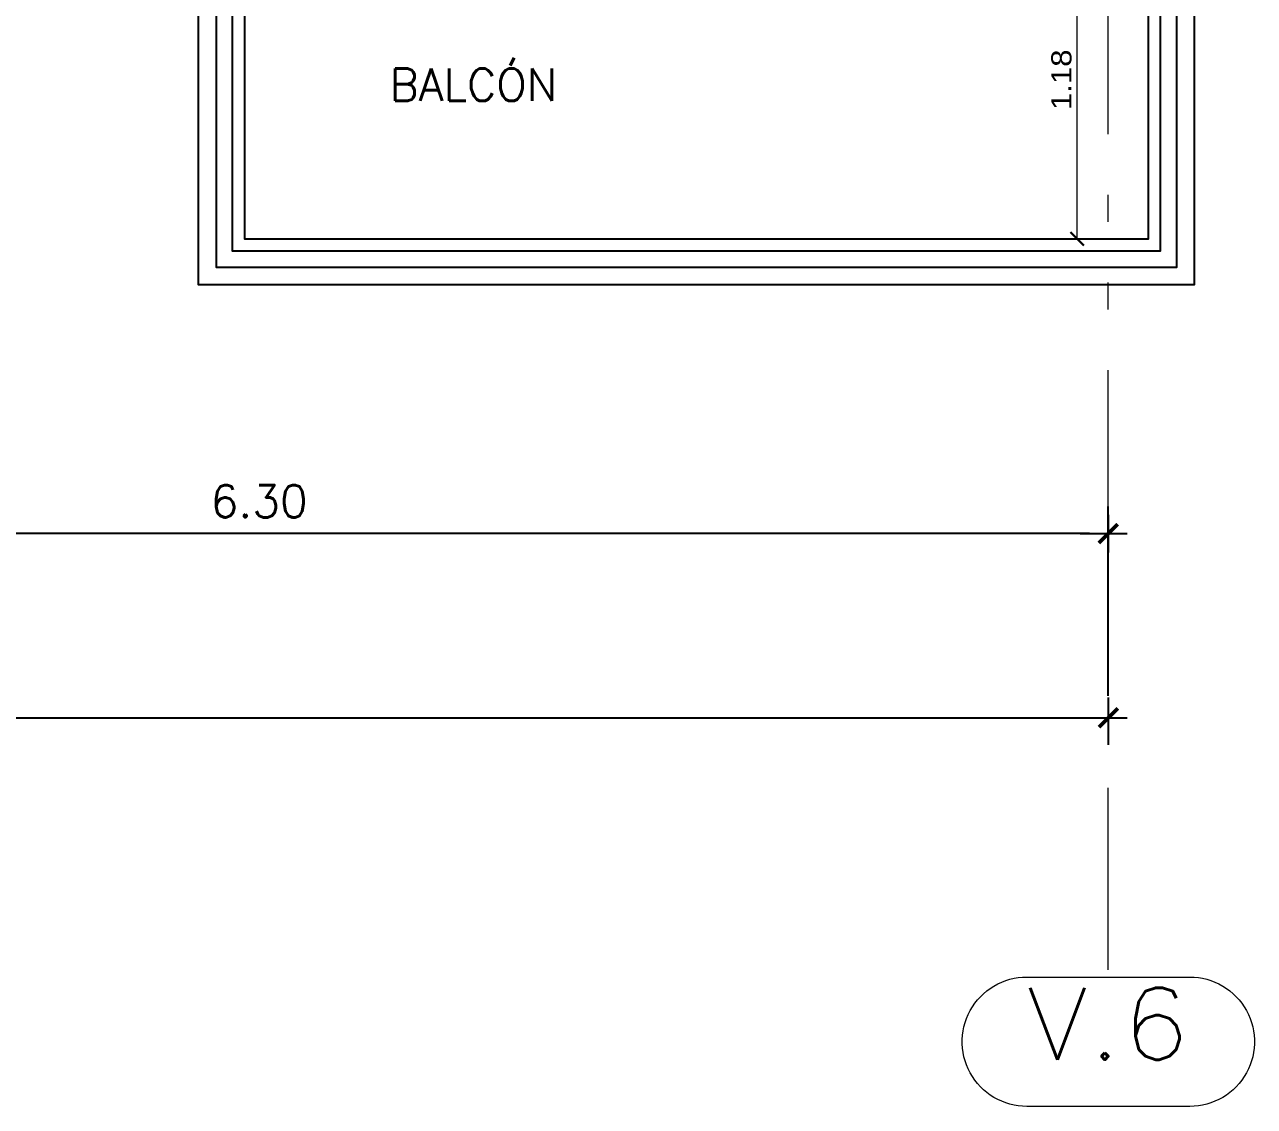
# Model space of a CAD drawing. Header units: metres. Extents: x 219 to 707, y -561 to -17.
# Drawn here: x 360.725 to 365.287, y -138.745 to -134.731 of the extents above; entities that cross this region are included whole.
import ezdxf
from ezdxf.enums import TextEntityAlignment as Align

# ---------------------------------------------------------------- set-up
doc = ezdxf.new("R2010")
doc.units = ezdxf.units.M
doc.linetypes.add('CYPE_RAYAPUNTOPUNTO', pattern=[0.45, 0.225, -0.075, 0, -0.075, 0, -0.075])
for name, color, linetype in [('A-Balcon', 1, 'Continuous'), ('A-Texto', 3, 'Continuous'), ('Dr Ejes en bloque', 4, 'Continuous'), ('TCOTA', 1, 'Continuous')]:
    doc.layers.add(name, color=color, linetype=linetype)
doc.layers.add('COTAS_REF_LINEAS', color=2, linetype='Continuous', lineweight=0)
doc.layers.add('COTAS_REPLANTEO', color=7, linetype='CYPE_RAYAPUNTOPUNTO', lineweight=0)
doc.styles.add('1-50', font='arial.ttf', dxfattribs={"width": 1.1, "height": 0.075})
doc.styles.add('CYPETXT', font='romans', dxfattribs={"height": 0.2})
doc.styles.add('T12', font='romans.shx', dxfattribs={"height": 0.12})
doc.dimstyles.new('1-50', dxfattribs={"dimscale": 0, "dimtxt": 0.075, "dimasz": 0.05, "dimexe": 0, "dimexo": 0.025, "dimgap": 0.02, "dimtad": 1, "dimzin": 4, "dimdsep": 46, "dimtxsty": '1-50', "dimblk": 'ARCHTICK', "dimcen": 0.09, "dimclrd": 256, "dimclre": 8, "dimclrt": 2, "dimadec": 0, "dimazin": 3, "dimtfac": 1, "dimtofl": 0, "dimtmove": 2, "dimatfit": 3, "dimldrblk": 'OPEN90', "dimfxl": 1, "dimtolj": 1, "dimtzin": 0, "dimlwd": 18, "dimlwe": 18, "dimarcsym": 0})
doc.dimstyles.new('DIM50', dxfattribs={"dimtxt": 0.12, "dimasz": 0.07, "dimexe": 0.1, "dimexo": 0.05, "dimgap": 0.06, "dimtad": 1, "dimzin": 4, "dimdsep": 46, "dimtxsty": 'T12', "dimblk1": 'COTA1', "dimblk2": 'COTA1', "dimsah": 1, "dimcen": 0.07, "dimclrt": 3, "dimadec": 0, "dimazin": 0, "dimtfac": 1, "dimtmove": 2, "dimatfit": 0, "dimldrblk": 'COTA1', "dimfxl": 1, "dimtolj": 1, "dimtzin": 4, "dimarcsym": 0})

# ---------------------------------------------------------------- blocks, each defined once
blk = doc.blocks.new('_ArchTick')
at = {"color": 0, "linetype": 'ByBlock', "const_width": 0.15}
blk.add_lwpolyline([(-0.5, -0.5), (0.5, 0.5)], dxfattribs=at)
blk = doc.blocks.new('*D189')
at = {"layer": 'Defpoints', "color": 0, "transparency": 16777216}
for p in [(364.6302, -134.3454), (364.6302, -134.3454), (364.6302, -135.526)]:
    blk.add_point(p, dxfattribs=at)
at = {"layer": 'TCOTA', "color": 8, "lineweight": 18, "transparency": 16777216}
for p, q in [((364.6552, -134.3454), (364.6302, -134.3454)), ((364.6552, -135.526), (364.6302, -135.526))]:
    blk.add_line(p, q, dxfattribs=at)
at = {"layer": 'TCOTA', "lineweight": 18, "transparency": 16777216}
blk.add_line((364.6302, -135.526), (364.6302, -134.3454), dxfattribs=at)
at = {"layer": 'TCOTA', "lineweight": 18, "transparency": 16777216, "xscale": 0.05, "yscale": 0.05, "zscale": 0.05}
for p, rotation in [((364.6302, -134.3454), 90), ((364.6302, -135.526), 270)]:
    blk.add_blockref('_ArchTick', p, dxfattribs=dict(at, rotation=rotation))
at = {"layer": 'TCOTA', "color": 2, "transparency": 16777216, "insert": (364.5719, -134.9357), "char_height": 0.075, "attachment_point": 5, "rotation": 90, "style": '1-50'}
blk.add_mtext('\\A1;1.18', dxfattribs=at)
blk = doc.blocks.new('_Open90')
at = {"color": 0, "linetype": 'ByBlock', "lineweight": -2}
for p, q in [((0, 0), (-1, 0)), ((-0.5, 0.5), (0, 0)), ((0, 0), (-0.5, -0.5))]:
    blk.add_line(p, q, dxfattribs=at)
blk = doc.blocks.new('COTA1')
for p, q in [((0, 1), (0, -1)), ((-1.5, 0), (1, 0))]:
    blk.add_line(p, q)
at = {"const_width": 0.2}
blk.add_lwpolyline([(-0.5, -0.5), (0.5, 0.5)], dxfattribs=at)
blk = doc.blocks.new('*D850')
at = {"layer": 'Defpoints', "color": 0, "transparency": 16777216}
for p in [(132.7277, 127.5511), (132.7277, 126.8996), (139.0277, 126.8996)]:
    blk.add_point(p, dxfattribs=at)
at = {"layer": 'TCOTA', "color": 0, "lineweight": -2, "transparency": 16777216}
for p, q in [((132.7277, 126.9496), (132.7277, 127.6511)), ((139.0277, 126.9496), (139.0277, 127.6511)), ((138.9577, 127.5511), (132.7977, 127.5511))]:
    blk.add_line(p, q, dxfattribs=at)
at = {"layer": 'TCOTA', "color": 0, "lineweight": -2, "transparency": 16777216, "xscale": 0.07, "yscale": 0.07, "zscale": 0.07, "rotation": 180}
blk.add_blockref('COTA1', (132.7277, 127.5511), dxfattribs=at)
at = {"layer": 'TCOTA', "color": 0, "lineweight": -2, "transparency": 16777216, "xscale": 0.07, "yscale": 0.07, "zscale": 0.07}
blk.add_blockref('COTA1', (139.0277, 127.5511), dxfattribs=at)
at = {"layer": 'TCOTA', "color": 3, "transparency": 16777216, "insert": (135.8777, 127.6711), "char_height": 0.12, "attachment_point": 5, "style": 'T12'}
blk.add_mtext('\\A1;6.30', dxfattribs=at)
blk = doc.blocks.new('*D851')
at = {"layer": 'Defpoints', "color": 0, "transparency": 16777216}
for p in [(139.0277, 126.9935), (115.8777, 126.8678), (139.0277, 126.8678)]:
    blk.add_point(p, dxfattribs=at)
at = {"layer": 'TCOTA', "color": 0, "lineweight": -2, "transparency": 16777216}
for p, q in [((115.8777, 126.9178), (115.8777, 126.9678)), ((139.0277, 126.9435), (139.0277, 126.7678)), ((115.9477, 126.8678), (138.9577, 126.8678))]:
    blk.add_line(p, q, dxfattribs=at)
at = {"layer": 'TCOTA', "color": 0, "lineweight": -2, "transparency": 16777216, "xscale": 0.07, "yscale": 0.07, "zscale": 0.07, "rotation": 180}
blk.add_blockref('COTA1', (115.8777, 126.8678), dxfattribs=at)
at = {"layer": 'TCOTA', "color": 0, "lineweight": -2, "transparency": 16777216, "xscale": 0.07, "yscale": 0.07, "zscale": 0.07}
blk.add_blockref('COTA1', (139.0277, 126.8678), dxfattribs=at)
at = {"layer": 'TCOTA', "color": 3, "transparency": 16777216, "insert": (127.4527, 126.9878), "char_height": 0.12, "attachment_point": 5, "style": 'T12'}
blk.add_mtext('\\A1;23.15', dxfattribs=at)
blk = doc.blocks.new('DSADADASDAS')
at = {"layer": 'COTAS_REF_LINEAS'}
blk.add_lwpolyline([(139.3297, 125.906), (139.3457, 125.9055), (139.3617, 125.9039), (139.3775, 125.9012), (139.3931, 125.8975), (139.4084, 125.8927), (139.4234, 125.887), (139.438, 125.8802), (139.452, 125.8725), (139.4655, 125.8639), (139.4784, 125.8543), (139.4907, 125.844), (139.5022, 125.8328), (139.513, 125.8209), (139.5229, 125.8084), (139.532, 125.7951), (139.5402, 125.7813), (139.5474, 125.767), (139.5537, 125.7523), (139.5589, 125.7371), (139.5632, 125.7216), (139.5664, 125.7059), (139.5685, 125.69), (139.5696, 125.674), (139.5696, 125.658), (139.5685, 125.642), (139.5664, 125.6261), (139.5632, 125.6104), (139.5589, 125.5949), (139.5537, 125.5797), (139.5474, 125.565), (139.5402, 125.5507), (139.532, 125.5369), (139.5229, 125.5236), (139.513, 125.511), (139.5022, 125.4991), (139.4907, 125.488), (139.4784, 125.4776), (139.4655, 125.4681), (139.452, 125.4595), (139.438, 125.4518), (139.4234, 125.445), (139.4084, 125.4393), (139.3931, 125.4345), (139.3775, 125.4308), (139.3617, 125.4281), (139.3457, 125.4265), (139.3297, 125.426), (138.7257, 125.426), (138.7097, 125.4265), (138.6937, 125.4281), (138.6779, 125.4308), (138.6623, 125.4345), (138.647, 125.4393), (138.632, 125.445), (138.6175, 125.4518), (138.6034, 125.4595), (138.5899, 125.4681), (138.577, 125.4776), (138.5647, 125.488), (138.5532, 125.4991), (138.5424, 125.511), (138.5325, 125.5236), (138.5234, 125.5369), (138.5152, 125.5507), (138.508, 125.565), (138.5017, 125.5797), (138.4965, 125.5949), (138.4922, 125.6104), (138.4891, 125.6261), (138.4869, 125.642), (138.4858, 125.658), (138.4858, 125.674), (138.4869, 125.69), (138.4891, 125.7059), (138.4922, 125.7216), (138.4965, 125.7371), (138.5017, 125.7523), (138.508, 125.767), (138.5152, 125.7813), (138.5234, 125.7951), (138.5325, 125.8084), (138.5424, 125.8209), (138.5532, 125.8328), (138.5647, 125.844), (138.577, 125.8543), (138.5899, 125.8639), (138.6034, 125.8725), (138.6175, 125.8802), (138.632, 125.887), (138.647, 125.8927), (138.6623, 125.8975), (138.6779, 125.9012), (138.6937, 125.9039), (138.7097, 125.9055), (138.7257, 125.906), (139.3297, 125.906)], close=True, dxfattribs=at)
at = {"layer": 'COTAS_REPLANTEO', "ltscale": 3}
blk.add_line((139.0277, 125.9327, -0.525), (139.0277, 146.4778, -0.525), dxfattribs=at)
at = {"layer": 'COTAS_REF_LINEAS', "style": 'CYPETXT', "width": 1.057}
blk.add_text('V.6', height=0.26667, dxfattribs=at).set_placement((138.7257, 125.5993, -0.525), (139.3297, 125.5993, -0.525), align=Align.FIT)
at = {"layer": 'TCOTA'}
for base, p1, p2, picture, middle in [((132.7277, 127.5511, -0.525), (139.0277, 126.8996, -0.525), (132.7277, 126.8996, -0.525), '*D850', (135.8777, 127.6711, -0.525)), ((139.0277, 126.8678, -0.525), (115.8777, 126.8678, -0.525), (139.0277, 126.9935, -0.525), '*D851', (127.4527, 126.9878, -0.525))]:
    dim = blk.add_linear_dim(base=base, p1=p1, p2=p2, dimstyle='DIM50', dxfattribs=at)
    dim.commit()
    dim.dimension.update_dxf_attribs({"geometry": picture, "text_midpoint": middle})

msp = doc.modelspace()

# ---------------------------------------------------------------- linework, layer by layer
at = {"layer": 'A-Balcon', "transparency": 33554687}
for points in [[(365.0645, -134.326), (365.0645, -135.696), (361.3704, -135.696), (361.3704, -134.3454)], [(361.4354, -134.3454), (361.4354, -135.631), (364.9995, -135.631), (364.9995, -134.3454)], [(361.4954, -134.3454), (361.4954, -135.571), (364.9395, -135.571), (364.9395, -134.3454)], [(361.5404, -134.3454), (361.5404, -135.526), (364.8945, -135.526), (364.8945, -134.3454)]]:
    msp.add_lwpolyline(points, dxfattribs=at)

# ---------------------------------------------------------------- block references
at = {"layer": 'Dr Ejes en bloque'}
msp.add_blockref('DSADADASDAS', (225.7179, -264.1705, 0.525), dxfattribs=at)

# ---------------------------------------------------------------- texts
at = {"layer": 'A-Texto', "transparency": 33554687, "style": 'T12'}
msp.add_text('BALCÓN', height=0.12, dxfattribs=at).set_placement((362.079, -135.0144))

# ---------------------------------------------------------------- dimensions: what is measured, and where the dimension line sits
at = {"layer": 'TCOTA'}
dim = msp.add_linear_dim(base=(364.6302, -134.3454), p1=(364.6302, -135.526), p2=(364.6302, -134.3454), angle=90, dimstyle='1-50', override={"dimscale": 1}, dxfattribs=at)
dim.commit()
dim.dimension.update_dxf_attribs({"geometry": '*D189', "text_midpoint": (364.5719, -134.9357)})

doc.saveas('drawing.dxf')
